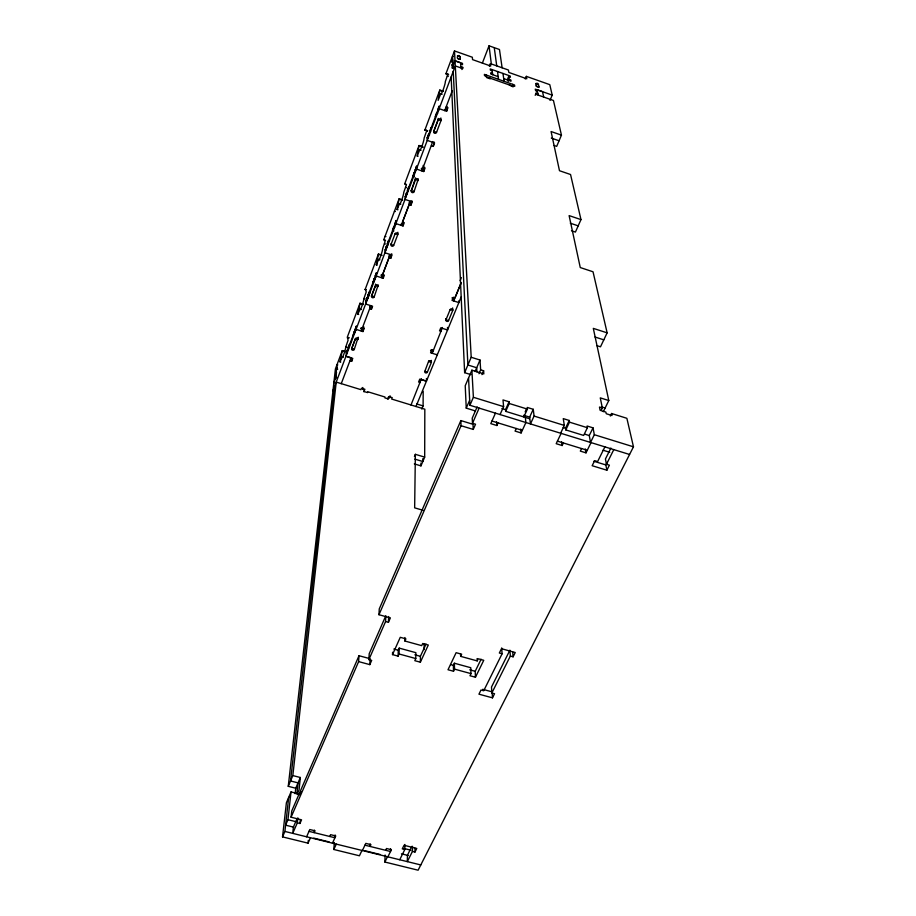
<?xml version="1.0" encoding="UTF-8"?>
<svg xmlns="http://www.w3.org/2000/svg" width="916" height="916" viewBox="0 0 916 916"><rect width="100%" height="100%" fill="white"/><g stroke="black" fill="none" stroke-linecap="round" stroke-linejoin="round"><path stroke-width="1.37" d="M420.272 379.877L420.249 382.545L418.578 382.018L419.768 379.121L426.455 381.193L426.444 378.48M429.467 134.457L428.562 134.148L427.257 137.618L427.268 140.411L434.585 142.907L433.268 146.377L431.447 145.758M424.108 649.639L424.119 643.937M414.33 463.897L420.959 465.878L424.68 457.118L424.829 409.2L391.636 399.044L392.22 397.624L388.876 396.594L387.88 399.09M381.846 255.117L378.434 254.007L376.35 265.033L378.606 259.423A6.401 0.71 -72.3 0 0 380.472 256.663A6.401 0.71 -72.3 0 0 382.705 248.476L385.098 241.584L383.827 239.603L399.101 198.795L402.582 199.951M399.101 198.795L397.132 209.604L399.502 203.707A6.561 0.744 -72 0 0 401.54 200.547A6.561 0.744 -72 0 0 403.784 192.291L406.257 185.169L404.735 183.784L419.059 145.495L422.597 146.697M392.586 652.261L392.517 654.608L398.105 656.131L398.254 650.257L399.216 648.116L415.853 652.673L415.784 658.547L414.811 660.688L420.364 662.199L420.398 656.314L426.032 644.074M416.448 169.059L423.719 171.544L424.589 167.136M422.837 458.676L422.826 461.504L414.845 459.122M421.795 409.063L423.1 405.914L423.181 391.269M420.959 465.878L420.982 463.038M410.986 405.044L421.429 378.697M423.203 165.395L423.192 167.536L425.013 168.143L423.719 171.544M363.377 304.272L360.022 303.207L357.824 314.406L359.977 309.047A6.275 0.687 -72.5 0 0 361.705 306.631A6.275 0.687 -72.5 0 0 363.938 298.513L366.251 291.815L365.209 289.33L378.434 254.007M412.498 846.35L412.44 851.399L414.982 852.029L415.017 848.239M421.91 168.029L421.887 170.891L432.741 141.545M418.269 179.044L414.009 191.765A1.431 1.34 2.5 0 1 412.189 192.566A1.431 1.34 2.5 0 1 411.307 190.86L411.318 190.07M424.68 457.118L415.36 454.325L414.65 507.842L423.284 510.372M550.001 100.416L552.199 95.104L549.795 84.661L526.334 76.36L526.803 78.799L508.804 72.433L508.426 70.017L490.426 63.651L490.724 66.044L472.553 59.62L472.347 57.25L454.485 50.93L445.909 73.772L448.004 73.772L445.359 81.501A6.916 0.79 -71.5 0 1 443.104 89.894A6.916 0.79 -71.5 0 1 440.71 93.879L438.123 100.371L439.829 90.043L443.424 91.291M416.459 169.105L416.494 166.208L417.398 166.506M399.731 859.746L404.815 849.51L404.906 844.46M411.307 190.86L415.566 177.853M414.009 190.975L413.998 191.707L411.295 190.803L415.532 179.582A1.443 1.351 2.1 0 1 417.387 178.826A1.443 1.351 2.1 0 1 418.257 180.544L415.532 179.582M420.364 662.199L428.299 645.024L422.711 643.49L421.715 645.654L404.906 641.028L404.975 637.525M415.2 170.307L416.494 166.208M414.147 173.135L414.158 172.414L412.876 176.513L414.227 176.96M398.105 656.131L399.067 653.978L399.216 648.116M411.021 202.905L409.234 202.31L409.166 204.543L410.963 205.138L411.856 200.696M408.65 187.711L408.673 186.979L407.425 190.322L408.296 191.352M390.582 848.697L390.502 851.502L364.946 845.182M407.276 193.391L406.372 193.093L407.254 194.123M610.331 416.024L611.567 413.505L626.876 418.303L633.471 446.813L418.108 870.2L384.869 862.036L385.098 855.017M406.372 193.093L405.032 199.425L412.223 201.818L410.963 205.138M395.907 223.584L403.029 225.977L403.12 223.687M369.812 664.627L370.121 658.73L359.003 655.719L358.637 661.604L369.812 664.627L371.69 660.367L368.885 659.612L369.205 653.726L385.819 615.735L385.59 621.517L388.43 622.296L388.636 616.525M401.311 223.825L401.254 225.347L410.414 201.165M370.19 843.922L370.075 846.453L370.934 844.655L365.805 843.384L362.392 850.552M397.853 232.263L397.75 234.622L393.674 245.396A1.408 1.282 4.1 0 1 391.888 246.164A1.408 1.282 4.1 0 1 391.017 244.526L391.063 243.748M419.059 145.552L417.215 156.086L419.7 149.892A6.733 0.767 -71.8 0 0 421.898 146.342A6.733 0.767 -71.8 0 0 424.154 138.018L426.707 130.667L424.921 129.98L427.6 130.908M388.43 622.296L390.376 617.876L378.984 614.716L379.247 608.957L460.851 420.581L472.977 424.291L473.251 429.432L461.046 425.711L460.851 420.581M395.907 223.63L396.044 220.55L394.819 223.802L395.666 224.855M394.693 226.802L393.8 226.515L394.647 227.569M390.903 255.873L389.151 255.301L389.025 257.671L390.788 258.243L391.716 253.743M393.8 226.515L392.54 230.523L393.869 230.958M388.499 241.274L388.533 240.496L387.331 243.713L388.166 244.778M387.205 246.667L386.323 246.381L387.159 247.446M345.378 351.561L342.275 350.599L340.019 361.969L342.057 356.828A6.149 0.664 -72.8 0 0 343.649 354.732A6.149 0.664 -72.8 0 0 345.859 346.683L348.103 340.18L347.279 337.225L360.022 303.207M376.167 275.968L383.186 278.281L383.335 275.853L381.01 275.109M386.323 246.381L384.926 252.759L391.991 255.049L390.788 258.243M539.043 87.054C532.688 87.409 537.6 78.272 539.043 87.054L536.329 86.058M381.503 276.586L381.629 274.434M378.194 284.956L374.152 296.933A1.374 1.237 5 0 1 372.411 297.677A1.374 1.237 5 0 1 371.541 296.108L371.61 295.284M375.514 284.933L375.571 284.12M376.178 276.025L376.396 272.75L377.278 273.037M361.969 850.437L359.427 855.784L333.825 849.487L334.329 842.491M376.396 272.75L375.216 275.888L376.041 276.976M335.13 834.968L334.924 837.751L309.001 831.35M374.209 296.051L374.152 296.876L371.53 296.051L375.445 285.689A1.385 1.237 4.8 0 1 377.209 284.99A1.385 1.237 4.8 0 1 378.079 286.582L375.445 285.689L371.541 296.108M373.007 282.414L374.243 278.487L375.113 278.773M369.869 306.253L369.686 308.738L371.415 309.287L371.598 306.791M374.243 278.487L375.056 279.575M362.839 387.502L362.702 389.277L364.385 389.792L364.247 391.59L367.602 392.609L367.671 391.716L384.96 397.006L384.926 397.91L388.258 398.929L388.35 397.132L390.01 397.636L390.09 395.849L389.243 397.979M367.923 297.86L367.053 297.585L367.854 298.685M369.984 293.028L369.182 291.941L368.026 295.021L368.827 296.12M356.061 329.348L362.954 331.569L363.927 327.012M367.053 297.585L365.633 304.02L372.583 306.219L371.415 309.287M361.328 329.84L361.522 327.585L361.236 328.329M314.428 830.125L314.199 832.633L315.024 830.812L309.814 829.53L306.585 836.789M351.721 348.103L351.675 348.618A1.351 1.179 5.6 0 0 352.546 350.187A1.351 1.179 5.6 0 0 354.252 349.477L358.202 337.202M354.32 348.549L354.24 349.42L351.675 348.618L355.431 338.68L358.007 339.481L358.167 337.821M356.072 329.405L356.381 325.97L355.168 329.817L356.026 330.092M299.921 794.172L291.025 791.928L286.399 802.725L282.529 836.892L308.051 843.155L308.303 840.361M355.156 331.741L354.309 331.466L355.087 332.588M349.958 360.801L351.652 361.328L351.904 358.717L350.21 358.19M353.095 335.313L354.309 331.466M348.252 348.206L349.443 344.382L349.362 345.24M351.652 361.328L352.775 358.385L345.95 356.278L347.404 349.809L347.324 350.668M296.956 818.927L293.383 827.091L292.719 833.377L297.334 822.854L299.944 823.495L300.322 819.74M297.334 822.854L297.837 817.839M300.345 777.489L295.742 788.218L288.254 786.329L292.834 775.589L300.345 777.489L299.063 789.89L297.196 794.206M295.147 793.737L295.742 788.218M296.876 793.897L298.043 782.871L290.532 780.97L334.58 386.426M299.944 823.495L301.559 819.831L291.07 817.221L291.746 810.969L359.003 655.719M282.529 836.892L284.899 831.442L288.7 797.344M335.405 379.064L337.008 364.66L337.832 364.911M333.79 383.357L336.138 375.823L335.6 377.255L336.435 377.518M336.378 370.339L337.099 367.202L336.573 368.621L337.397 368.885M293.796 827.194L285.597 825.167L287.968 819.706L291.025 791.928M292.834 775.589L336.218 382.098L360.95 389.666L361.511 388.224L364.877 389.254L363.892 391.762M288.254 786.329L335.416 368.953L342.275 350.599M460.359 59.277C453.695 59.655 460.084 50.678 460.359 59.277L457.588 58.269M424.921 129.946L439.829 90.043M452.905 62.322L451.989 62.002L452.607 59.025M451.989 62.002L452.664 60.216M335.977 373.923L336.515 372.503L335.783 375.663M453.099 66.055L452.172 65.723L452.79 62.712M452.172 65.723L452.848 63.925M453.214 68.391L452.286 68.07L452.905 65.036M452.286 68.07L455.023 60.8L460.588 62.769L460.92 67.887M429.65 131.927L430.955 127.759L430.967 128.435M435.363 116.733L436.68 112.542L437.608 112.863M346.214 353.668L356.313 326.863M365.839 301.536L376.35 273.609M385.075 250.4L396.01 221.351M405.112 197.203L416.494 166.964M427.268 138.35L439.153 106.76M332.955 390.743L455.298 65.906L462.798 68.585L462.706 67.337L460.84 66.685M395.094 233.695L397.762 234.576A1.408 1.294 3.8 0 0 396.88 232.962A1.408 1.294 3.8 0 0 395.094 233.752L391.017 244.526L393.674 245.339M351.687 348.675L355.442 338.737A1.351 1.191 5.5 0 1 357.148 338.015A1.351 1.191 5.5 0 1 358.019 339.538M409.166 204.543L402.49 222.119L404.277 222.714L403.029 225.977M462.099 64.36L462.443 63.456L455.023 60.845M341.244 383.712L351.057 357.801L345.95 356.221M361.225 330.974L370.831 305.612M381.434 277.663L390.227 254.43M452.264 90.741L444.729 110.607L444.707 109.943M389.025 257.671L382.636 274.571L384.388 275.132L383.186 278.281M434.127 141.991L433.268 146.377M447.42 106.943L446.596 111.283L439.188 108.683M461.882 69.536L462.706 67.337M362.954 331.569L364.099 328.546L362.381 328.008M446.596 111.283L447.947 107.733L446.092 107.092M482.377 63.09L489.041 45.8L499.472 49.51L502.128 67.795M489.396 66.307L490.426 63.651M507.327 79.806L508.598 76.601L510.418 77.242L510.223 76.017L490.209 68.94L490.358 70.166L492.19 70.807M508.162 81.432L509.021 79.291L508.598 76.601M525.269 78.994L526.334 76.36M536.352 91.52L537.074 89.734L542.524 91.657L543.68 97.004M535.207 95.321L536.089 93.169L537.921 93.821M460.095 280.708L461.378 277.571M431.413 351.744L432.226 349.775L432.238 353.233L442.439 327.481M452.973 299.12L453.603 297.585L453.718 300.883L460.725 283.811M431.333 360.412L431.356 362.438L427.337 372.194A1.34 1.156 0.1 0 1 425.631 372.892A1.34 1.156 0.1 0 1 424.818 371.404L428.814 360.721M448.542 320.566L445.978 319.753L450.157 309.585A1.374 1.214 -2 0 1 451.92 308.898A1.374 1.214 -2 0 1 452.733 310.467L448.554 320.623A1.363 1.214 -1.6 0 1 446.802 321.356A1.363 1.214 -1.6 0 1 445.989 319.81L445.955 318.905M461.298 282.54L455 297.849L453.283 297.299L452.023 300.379L458.893 302.589L458.801 300.883M415.956 406.567L461.206 296.876M414.444 456.523L415.36 454.325M536.089 93.169L536.341 94.463L553.447 100.485L561.451 135.144L556.688 146.377L554.1 145.484M454.485 50.93L471.202 357.263L464.63 372.675L470.893 374.633M471.202 357.263L480.007 360.034L480.648 369.835L483.614 370.762L483.831 373.911L471.9 370.179L465.225 385.75L466.244 408.135L475.232 410.895M475.038 371.587L480.007 360.034M478.965 373.728L480.648 369.835M466.244 408.135L469.668 400.235M299.727 794.836L301.124 791.607M481.93 374.644L483.614 370.762M291.07 817.221L358.637 661.604M378.984 614.716L461.046 425.711M629.567 454.473L469.919 405.273L473.389 397.292L471.9 370.179M477.179 406.841L472.221 418.165L472.484 423.284L475.541 424.211L473.251 429.432M368.885 659.612L385.59 621.517M472.484 423.284L479.137 408.112M561.451 135.144L551.077 131.538L559.481 170.719L570.553 174.509L580.973 219.6L575.42 232.069L571.481 230.752M495.464 413.15L490.793 423.65L496.873 425.516L498.041 422.906M308.051 843.155L310.467 837.751M392.517 654.608L400.269 637.307L405.891 638.853L404.906 641.028M500.056 414.559L503.605 406.635L502.999 399.926L509.067 401.803L509.227 403.475L505.689 411.353L523.826 416.952L527.41 409.108L527.215 407.437L533.249 409.303L534.085 416.07L530.456 423.925L529.643 417.124L533.249 409.303M505.689 411.353L505.529 409.67L509.067 401.803M329.76 836.48L330.584 834.671L335.76 835.953L332.439 843.167M516.258 428.493L515.067 431.093L521.112 432.947L525.91 422.528L525.131 415.727M525.166 411.914L526.7 408.547M333.825 849.487L336.309 844.117M580.973 219.6L569.111 215.604L580.263 267.552L593.03 271.777L607.136 332.851L600.495 346.809L596.74 345.595M560.615 433.222L564.325 425.425L563.26 418.612L569.225 420.467L569.5 422.161L565.802 429.925L583.652 435.432L587.396 427.715L587.087 426.009L593.03 427.852L594.324 434.711L590.534 442.451L589.263 435.547L593.03 427.852M561.107 433.382L556.195 443.699L562.172 445.531L563.409 442.966M565.802 429.925L565.527 428.219L569.225 420.467M460.634 656.36L461.664 654.207L456.122 652.684L448.004 669.745L453.512 671.245L453.374 665.337L454.382 663.23L470.767 667.718L470.996 673.626L469.977 675.733L475.45 677.233L483.751 660.299L478.244 658.776L477.202 660.905L460.634 656.36L460.565 654.013M453.512 671.245L454.519 669.127L454.382 663.23M385.636 850.288L386.506 848.514L391.384 849.716L387.892 856.826M581.568 448.542L580.32 451.107L586.011 452.848L591.026 442.6M601.114 410.471L602.339 407.964L600.266 397.865L608.785 400.544L603.323 411.708M475.45 677.233L475.198 671.302L481.095 659.245M384.869 862.036L387.468 856.723M501.693 647.91L502.094 653.772L483.705 690.767L480.992 690.023L478.942 694.179L492.476 697.843L494.548 693.71L491.846 692.977L491.503 687.011L509.903 650.188M604.904 446.882L597.61 461.561L594.656 460.656L592.148 465.717L606.873 470.206L609.403 465.168L606.461 464.275L605.43 459.008L610.892 448.061M411.879 846.373L407.414 855.292L407.322 861.624L412.44 851.399M606.873 470.206L605.842 464.927L607.102 462.42M491.846 692.977L510.349 656.051L509.994 651.356M606.461 464.275L613.8 449.619M414.982 852.029L416.78 848.456L404.048 845.296L402.273 848.88L404.815 849.51M510.349 656.051L513.086 656.818L515.25 652.524L501.464 648.7L499.335 653.005L502.094 653.772M313.776 838.129L329.165 841.918M364.831 850.712L380.025 854.456M284.899 831.442L420.776 864.944M287.968 819.706L296.189 821.744M404.07 848.514L411.009 850.231M401.437 853.815L408.353 855.533M482.709 689.301L492.132 691.866L492.476 697.843M393.811 649.043L398.254 650.257M414.868 654.803L420.398 656.314M450.626 664.581L453.374 665.337M469.748 669.814L475.198 671.302M399.067 653.978L415.784 658.547M454.519 669.127L470.996 673.626M416.723 403.967L423.1 405.914M593.854 461.263L605.842 464.927M603.003 450.214L609.735 452.286M336.916 368.919L337.741 369.171M491.961 421.028L522.315 430.348M557.42 441.134L587.259 450.294M335.943 377.575L336.79 377.827M421.429 379.59L426.444 381.136M473.389 397.292L503.605 406.635M534.085 416.07L564.325 425.425M594.324 434.711L633.471 446.813M342.057 356.828L343.305 357.217M501.899 408.547L505.529 409.67M529.94 417.215L523.631 415.269L523.826 416.952M563.145 427.474L565.527 428.219M584.534 434.092L589.263 435.547M525.326 417.421L529.368 418.669M339.985 361.728L340.809 361.992M348.332 347.347L349.179 347.611M345.859 346.683L347.118 347.072M424.806 371.346L427.325 372.125M343.053 351.149L345.114 351.79M346.294 352.752L347.153 353.015M509.227 403.475L527.41 409.108M569.5 422.161L587.396 427.715M355.248 328.97L356.106 329.245M437.321 354.881L430.566 352.763L431.78 349.798L433.474 350.324M601.491 406.864L605.133 407.998M602.339 407.964L599.465 407.059L600.117 410.299L605.888 412.097L606.232 413.723L612.003 415.532L611.567 413.505M428.814 361.591L431.333 362.381A1.34 1.168 -0.2 0 0 430.543 360.938A1.34 1.168 -0.2 0 0 428.825 361.648M348.114 337.489L348.939 337.752M348.114 337.66L348.939 337.924M360.881 328.306L363.171 329.016M430.554 350.164L433.245 351.011M360.812 303.757L363.331 304.559M359.977 309.047L361.259 309.448M357.812 314.211L358.66 314.474M365.209 289.33L366.056 289.605M365.221 289.502L366.056 289.765M368.026 295.021L368.885 295.296M363.938 298.513L365.209 298.914M365.896 300.654L366.766 300.929M373.075 281.601L373.946 281.888M450.157 309.585L452.722 310.41L452.641 307.913M376.327 264.85L377.186 265.125M595.022 337.019L603.804 339.847M451.943 297.906L454.221 298.65M375.216 275.888L376.098 276.163M379.247 254.568L381.812 255.392M607.136 332.851L593.305 328.375L608.785 400.544M378.606 259.423L379.9 259.835M383.827 239.603L385.556 240.313M387.331 243.713L388.212 243.999M384.48 243.759L385.35 244.034M385.121 249.576L386.002 249.85M392.586 229.756L393.468 230.042M385.064 236.305L385.922 236.58M394.819 223.802L395.712 224.088M399.502 203.707L400.819 204.142M397.109 209.455L397.979 209.741M394.452 211.241L395.311 211.527M405.639 187.368L406.521 187.666M407.425 190.322L408.318 190.62M405.124 196.413L406.017 196.711M399.937 199.356L402.548 200.226M412.887 175.792L413.792 176.09M404.735 183.784L406.498 184.494M421.314 168.59L423.73 169.403M415.223 169.597L416.116 169.895M570.302 223.195L578.191 225.851M419.7 149.892L421.039 150.35M417.181 155.949L418.062 156.247M427.257 137.618L428.161 137.927M419.917 146.056L423.226 147.19M429.65 131.251L430.566 131.561M424.91 129.877L427.577 130.782M429.478 135.133L428.562 134.148M437.619 113.527L436.68 112.542M435.363 116.069L436.279 116.389M551.295 138.076L559.069 140.766M438.73 110.573L437.791 109.599L439.13 106.061L439.199 108.729M440.699 90.604L442.943 91.382M440.71 93.879L442.073 94.348M445.909 73.772L448.657 74.826M447.363 76.165L448.279 76.486M498.201 76.658L490.839 74.059L490.69 72.822L492.522 73.475M503.708 78.593L511.048 81.181L510.842 79.932L509.021 79.291M451.931 60.811L452.848 61.132M460.668 64.017L462.523 64.681L462.443 63.456M537.349 91.039L535.528 90.398L535.265 89.138L552.199 95.104M486.385 76.28L484.518 75.627L484.381 74.368L514.563 84.993L514.769 86.264L512.926 85.623M452.115 64.509L453.031 64.841M486.453 76.91L513.029 86.253M452.229 66.845L453.157 67.166M457.439 55.784L460.198 56.758M535.791 83.471L538.482 84.421M453.374 56.586L452.47 56.265L452.973 66.296M537.074 89.734L538.173 95.069M585.313 448.932L586.011 452.848M512.72 84.352L513.132 86.894L509.33 84.959M561.588 441.638L562.172 445.531M502.953 73.44L504.109 81.318M494.262 47.655L496.735 65.883M497.502 71.517L498.567 79.36M489.041 45.8L491.331 63.971M492.029 69.593L492.671 74.711M490.175 78.215L490.243 78.845L486.522 77.539L486.236 75.02M520.7 429.089L521.112 432.947M496.564 421.669L496.873 425.516M512.731 652.123L513.086 656.818M476.95 371.976L476.686 367.751L467.904 364.992L453.225 71.437M468.557 377.987L469.919 405.273M451.164 76.91L464.63 372.675M477.099 658.558L477.202 660.905M447.5 327.413L447.58 330L440.768 327.848L439.531 330.859L441.237 331.397L441.191 328.855M445.978 318.963L445.989 319.81M440.859 117.969L440.94 120.683L436.508 132.408A1.466 1.397 -0.7 0 1 434.631 133.244A1.466 1.397 -0.7 0 1 433.749 131.457L438.18 119.733A1.466 1.408 -1.8 0 1 440.058 118.885A1.466 1.408 -1.8 0 1 440.94 120.683L438.169 119.687L433.737 131.412L436.485 132.351L436.474 131.675M438.157 118.393L438.169 119.069M437.298 353.954L437.31 354.824"/></g></svg>
